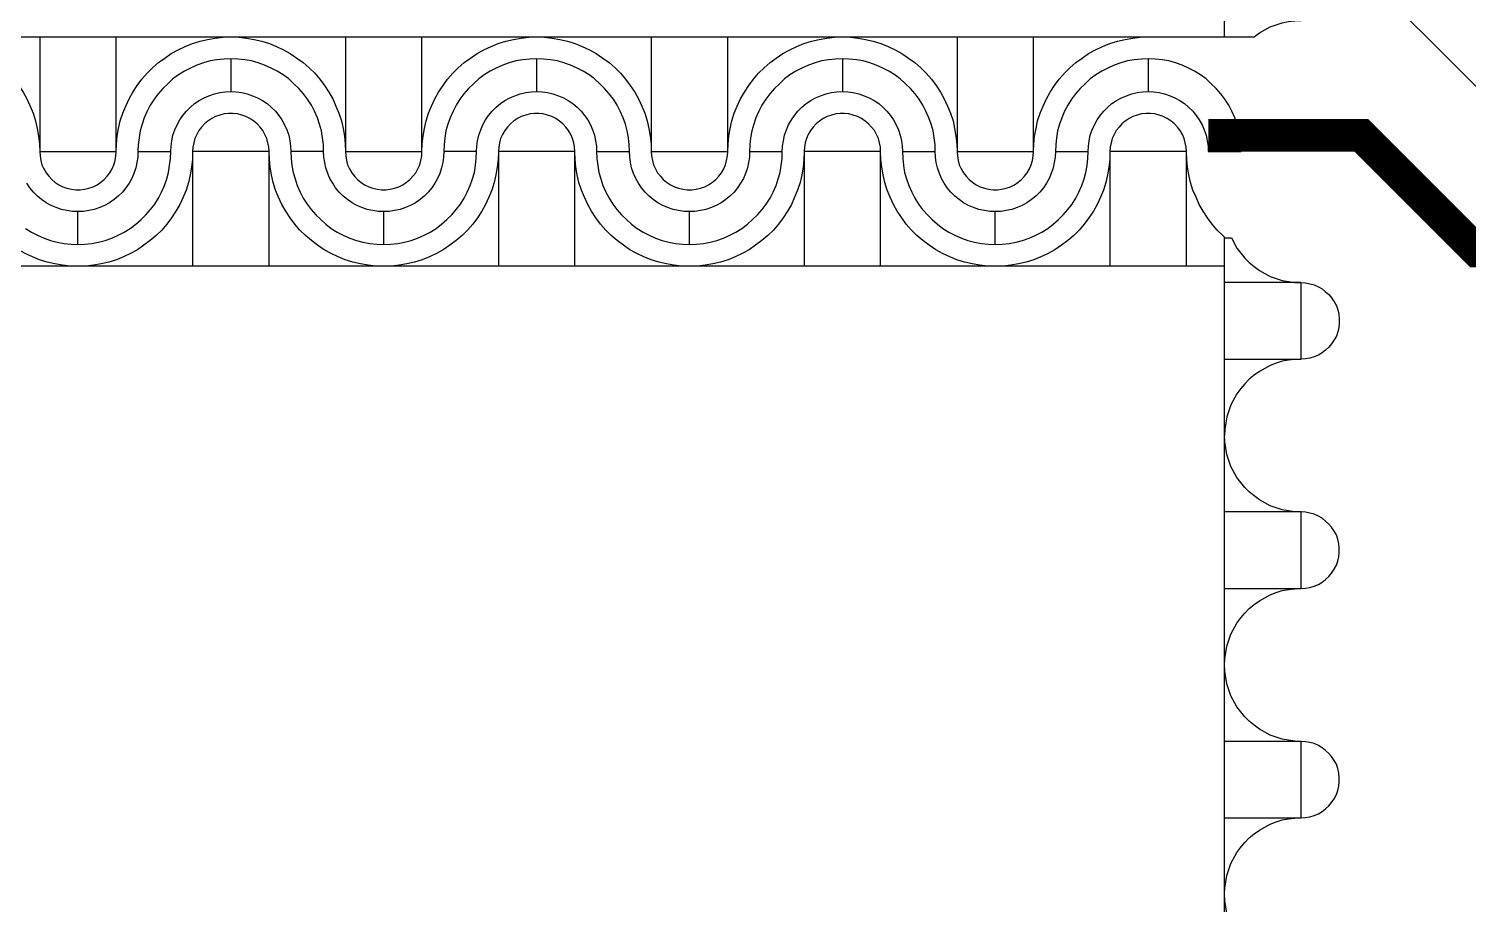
# Model space of a CAD drawing. Extents: x 190.8 to 267.1, y 124 to 174.8.
# Drawn here: x 232.27 to 233.588, y 151.991 to 152.793 of the extents above; entities that cross this region are included whole.
import ezdxf

# ---------------------------------------------------------------- set-up
doc = ezdxf.new("R2010")
doc.units = 0
doc.header["$MEASUREMENT"] = 0

msp = doc.modelspace()

# ---------------------------------------------------------------- linework, layer by layer
msp.add_line((231.2646, 152.7856), (233.3913, 152.7856))
for points in [[(235.6313, 154.8806), (233.6546, 154.8806), (233.5046, 154.7306), (233.5046, 152.8306), (233.6546, 152.6806), (235.6313, 152.6806)], [(233.3646, 152.7856), (233.3646, 154.8023)], [(233.3913, 152.7856), (233.3916, 152.7858), (233.3964, 152.7893), (233.4064, 152.7948), (233.4119, 152.7968), (233.4174, 152.7986), (233.4231, 152.7996), (233.4289, 152.8003), (233.4346, 152.8006)], [(232.1746, 152.7856), (232.1819, 152.7853), (232.1889, 152.7846), (232.1959, 152.7833), (232.2029, 152.7818), (232.2099, 152.7796), (232.2164, 152.7768), (232.2229, 152.7738), (232.2291, 152.7703), (232.2351, 152.7663), (232.2409, 152.7621), (232.2464, 152.7573), (232.2514, 152.7523), (232.2561, 152.7468), (232.2604, 152.7411), (232.2644, 152.7351), (232.2679, 152.7288), (232.2709, 152.7223), (232.2736, 152.7158), (232.2759, 152.7088), (232.2774, 152.7018), (232.2786, 152.6948), (232.2794, 152.6878), (232.2796, 152.6806)], [(232.2796, 152.7856), (232.2796, 152.6806), (232.3496, 152.6806), (232.3496, 152.7856)], [(232.3496, 152.6806), (232.3499, 152.6878), (232.3506, 152.6948), (232.3519, 152.7018), (232.3534, 152.7088), (232.3556, 152.7158), (232.3584, 152.7223), (232.3614, 152.7288), (232.3649, 152.7351), (232.3689, 152.7411), (232.3731, 152.7468), (232.3779, 152.7523), (232.3829, 152.7573), (232.3884, 152.7621), (232.3941, 152.7663), (232.4001, 152.7703), (232.4064, 152.7738), (232.4129, 152.7768), (232.4194, 152.7796), (232.4264, 152.7818), (232.4334, 152.7833), (232.4404, 152.7846), (232.4474, 152.7853), (232.4546, 152.7856)], [(232.4546, 152.7856), (232.4619, 152.7853), (232.4689, 152.7846), (232.4759, 152.7833), (232.4829, 152.7818), (232.4899, 152.7796), (232.4964, 152.7768), (232.5029, 152.7738), (232.5091, 152.7703), (232.5151, 152.7663), (232.5209, 152.7621), (232.5264, 152.7573), (232.5314, 152.7523), (232.5361, 152.7468), (232.5404, 152.7411), (232.5444, 152.7351), (232.5479, 152.7288), (232.5509, 152.7223), (232.5536, 152.7158), (232.5559, 152.7088), (232.5574, 152.7018), (232.5586, 152.6948), (232.5594, 152.6878), (232.5596, 152.6806)], [(232.5596, 152.7856), (232.5596, 152.6806), (232.6296, 152.6806), (232.6296, 152.7856)], [(232.6296, 152.6806), (232.6299, 152.6878), (232.6306, 152.6948), (232.6319, 152.7018), (232.6334, 152.7088), (232.6356, 152.7158), (232.6384, 152.7223), (232.6414, 152.7288), (232.6449, 152.7351), (232.6489, 152.7411), (232.6531, 152.7468), (232.6579, 152.7523), (232.6629, 152.7573), (232.6684, 152.7621), (232.6741, 152.7663), (232.6801, 152.7703), (232.6864, 152.7738), (232.6929, 152.7768), (232.6994, 152.7796), (232.7064, 152.7818), (232.7134, 152.7833), (232.7204, 152.7846), (232.7274, 152.7853), (232.7346, 152.7856)], [(232.7346, 152.7856), (232.7419, 152.7853), (232.7489, 152.7846), (232.7559, 152.7833), (232.7629, 152.7818), (232.7699, 152.7796), (232.7764, 152.7768), (232.7829, 152.7738), (232.7891, 152.7703), (232.7951, 152.7663), (232.8009, 152.7621), (232.8064, 152.7573), (232.8114, 152.7523), (232.8161, 152.7468), (232.8204, 152.7411), (232.8244, 152.7351), (232.8279, 152.7288), (232.8309, 152.7223), (232.8336, 152.7158), (232.8359, 152.7088), (232.8374, 152.7018), (232.8386, 152.6948), (232.8394, 152.6878), (232.8396, 152.6806)], [(232.8396, 152.7856), (232.8396, 152.6806), (232.9096, 152.6806), (232.9096, 152.7856)], [(232.9096, 152.6806), (232.9099, 152.6878), (232.9106, 152.6948), (232.9119, 152.7018), (232.9134, 152.7088), (232.9156, 152.7158), (232.9184, 152.7223), (232.9214, 152.7288), (232.9249, 152.7351), (232.9289, 152.7411), (232.9331, 152.7468), (232.9379, 152.7523), (232.9429, 152.7573), (232.9484, 152.7621), (232.9541, 152.7663), (232.9601, 152.7703), (232.9664, 152.7738), (232.9729, 152.7768), (232.9794, 152.7796), (232.9864, 152.7818), (232.9934, 152.7833), (233.0004, 152.7846), (233.0074, 152.7853), (233.0146, 152.7856)], [(233.0146, 152.7856), (233.0219, 152.7853), (233.0289, 152.7846), (233.0359, 152.7833), (233.0429, 152.7818), (233.0499, 152.7796), (233.0564, 152.7768), (233.0629, 152.7738), (233.0691, 152.7703), (233.0751, 152.7663), (233.0809, 152.7621), (233.0864, 152.7573), (233.0914, 152.7523), (233.0961, 152.7468), (233.1004, 152.7411), (233.1044, 152.7351), (233.1079, 152.7288), (233.1109, 152.7223), (233.1136, 152.7158), (233.1159, 152.7088), (233.1174, 152.7018), (233.1186, 152.6948), (233.1194, 152.6878), (233.1196, 152.6806)], [(233.1196, 152.7856), (233.1196, 152.6806), (233.1896, 152.6806), (233.1896, 152.7856)], [(233.1896, 152.6806), (233.1899, 152.6878), (233.1906, 152.6948), (233.1919, 152.7018), (233.1934, 152.7088), (233.1956, 152.7158), (233.1984, 152.7223), (233.2014, 152.7288), (233.2049, 152.7351), (233.2089, 152.7411), (233.2131, 152.7468), (233.2179, 152.7523), (233.2229, 152.7573), (233.2284, 152.7621), (233.2341, 152.7663), (233.2401, 152.7703), (233.2464, 152.7738), (233.2529, 152.7768), (233.2594, 152.7796), (233.2664, 152.7818), (233.2734, 152.7833), (233.2804, 152.7846), (233.2874, 152.7853), (233.2946, 152.7856)], [(232.4546, 152.7656), (232.4484, 152.7653), (232.4419, 152.7646), (232.4356, 152.7636), (232.4296, 152.7618), (232.4236, 152.7598), (232.4176, 152.7571), (232.4121, 152.7543), (232.4066, 152.7508), (232.4016, 152.7471), (232.3969, 152.7428), (232.3924, 152.7383), (232.3881, 152.7336), (232.3844, 152.7286), (232.3809, 152.7231), (232.3781, 152.7176), (232.3754, 152.7116), (232.3734, 152.7056), (232.3716, 152.6996), (232.3706, 152.6933), (232.3699, 152.6868), (232.3696, 152.6806), (232.3996, 152.6806), (232.3999, 152.6856), (232.4006, 152.6906), (232.4016, 152.6956), (232.4034, 152.7006), (232.4054, 152.7051), (232.4079, 152.7096), (232.4106, 152.7138), (232.4139, 152.7176), (232.4176, 152.7213), (232.4214, 152.7246), (232.4256, 152.7273), (232.4301, 152.7298), (232.4346, 152.7318), (232.4396, 152.7336), (232.4446, 152.7346), (232.4496, 152.7353), (232.4546, 152.7356)], [(232.5396, 152.6806), (232.5394, 152.6868), (232.5386, 152.6933), (232.5376, 152.6996), (232.5359, 152.7056), (232.5339, 152.7116), (232.5311, 152.7176), (232.5284, 152.7231), (232.5249, 152.7286), (232.5211, 152.7336), (232.5169, 152.7383), (232.5124, 152.7428), (232.5076, 152.7471), (232.5026, 152.7508), (232.4971, 152.7543), (232.4916, 152.7571), (232.4856, 152.7598), (232.4796, 152.7618), (232.4736, 152.7636), (232.4674, 152.7646), (232.4609, 152.7653), (232.4546, 152.7656), (232.4546, 152.7356), (232.4596, 152.7353), (232.4646, 152.7346), (232.4696, 152.7336), (232.4746, 152.7318), (232.4791, 152.7298), (232.4836, 152.7273), (232.4879, 152.7246), (232.4916, 152.7213), (232.4954, 152.7176), (232.4986, 152.7138), (232.5014, 152.7096), (232.5039, 152.7051), (232.5059, 152.7006), (232.5076, 152.6956), (232.5086, 152.6906), (232.5094, 152.6856), (232.5096, 152.6806)], [(232.7346, 152.7656), (232.7284, 152.7653), (232.7219, 152.7646), (232.7156, 152.7636), (232.7096, 152.7618), (232.7036, 152.7598), (232.6976, 152.7571), (232.6921, 152.7543), (232.6866, 152.7508), (232.6816, 152.7471), (232.6769, 152.7428), (232.6724, 152.7383), (232.6681, 152.7336), (232.6644, 152.7286), (232.6609, 152.7231), (232.6581, 152.7176), (232.6554, 152.7116), (232.6534, 152.7056), (232.6516, 152.6996), (232.6506, 152.6933), (232.6499, 152.6868), (232.6496, 152.6806)], [(233.0146, 152.7656), (233.0084, 152.7653), (233.0019, 152.7646), (232.9956, 152.7636), (232.9896, 152.7618), (232.9836, 152.7598), (232.9776, 152.7571), (232.9721, 152.7543), (232.9666, 152.7508), (232.9616, 152.7471), (232.9569, 152.7428), (232.9524, 152.7383), (232.9481, 152.7336), (232.9444, 152.7286), (232.9409, 152.7231), (232.9381, 152.7176), (232.9354, 152.7116), (232.9334, 152.7056), (232.9316, 152.6996), (232.9306, 152.6933), (232.9299, 152.6868), (232.9296, 152.6806), (232.9596, 152.6806), (232.9599, 152.6856), (232.9606, 152.6906), (232.9616, 152.6956), (232.9634, 152.7006), (232.9654, 152.7051), (232.9679, 152.7096), (232.9706, 152.7138), (232.9739, 152.7176), (232.9776, 152.7213), (232.9814, 152.7246), (232.9856, 152.7273), (232.9901, 152.7298), (232.9946, 152.7318), (232.9996, 152.7336), (233.0046, 152.7346), (233.0096, 152.7353), (233.0146, 152.7356)], [(233.2946, 152.7656), (233.2884, 152.7653), (233.2819, 152.7646), (233.2756, 152.7636), (233.2696, 152.7618), (233.2636, 152.7598), (233.2576, 152.7571), (233.2521, 152.7543), (233.2466, 152.7508), (233.2416, 152.7471), (233.2369, 152.7428), (233.2324, 152.7383), (233.2281, 152.7336), (233.2244, 152.7286), (233.2209, 152.7231), (233.2181, 152.7176), (233.2154, 152.7116), (233.2134, 152.7056), (233.2116, 152.6996), (233.2106, 152.6933), (233.2099, 152.6868), (233.2096, 152.6806), (233.2396, 152.6806), (233.2399, 152.6856), (233.2406, 152.6906), (233.2416, 152.6956), (233.2434, 152.7006), (233.2454, 152.7051), (233.2479, 152.7096), (233.2506, 152.7138), (233.2539, 152.7176), (233.2576, 152.7213), (233.2614, 152.7246), (233.2656, 152.7273), (233.2701, 152.7298), (233.2746, 152.7318), (233.2796, 152.7336), (233.2846, 152.7346), (233.2896, 152.7353), (233.2946, 152.7356)], [(232.6796, 152.6806), (232.6799, 152.6856), (232.6806, 152.6906), (232.6816, 152.6956), (232.6834, 152.7006), (232.6854, 152.7051), (232.6879, 152.7096), (232.6906, 152.7138), (232.6939, 152.7176), (232.6976, 152.7213), (232.7014, 152.7246), (232.7056, 152.7273), (232.7101, 152.7298), (232.7146, 152.7318), (232.7196, 152.7336), (232.7246, 152.7346), (232.7296, 152.7353), (232.7346, 152.7356)], [(232.4896, 152.6806), (232.4894, 152.6846), (232.4886, 152.6886), (232.4876, 152.6926), (232.4859, 152.6963), (232.4839, 152.6998), (232.4814, 152.7031), (232.4786, 152.7061), (232.4756, 152.7086), (232.4721, 152.7108), (232.4684, 152.7128), (232.4646, 152.7141), (232.4606, 152.7151), (232.4566, 152.7156), (232.4526, 152.7156), (232.4486, 152.7151), (232.4446, 152.7141), (232.4406, 152.7128), (232.4371, 152.7108), (232.4336, 152.7086), (232.4306, 152.7061), (232.4279, 152.7031), (232.4254, 152.6998), (232.4234, 152.6963), (232.4216, 152.6926), (232.4206, 152.6886), (232.4199, 152.6846), (232.4196, 152.6806)], [(232.7696, 152.6806), (232.7694, 152.6846), (232.7686, 152.6886), (232.7676, 152.6926), (232.7659, 152.6963), (232.7639, 152.6998), (232.7614, 152.7031), (232.7586, 152.7061), (232.7556, 152.7086), (232.7521, 152.7108), (232.7484, 152.7128), (232.7446, 152.7141), (232.7406, 152.7151), (232.7366, 152.7156), (232.7326, 152.7156), (232.7286, 152.7151), (232.7246, 152.7141), (232.7206, 152.7128), (232.7171, 152.7108), (232.7136, 152.7086), (232.7106, 152.7061), (232.7079, 152.7031), (232.7054, 152.6998), (232.7034, 152.6963), (232.7016, 152.6926), (232.7006, 152.6886), (232.6999, 152.6846), (232.6996, 152.6806)], [(233.0496, 152.6806), (233.0494, 152.6846), (233.0486, 152.6886), (233.0476, 152.6926), (233.0459, 152.6963), (233.0439, 152.6998), (233.0414, 152.7031), (233.0386, 152.7061), (233.0356, 152.7086), (233.0321, 152.7108), (233.0284, 152.7128), (233.0246, 152.7141), (233.0206, 152.7151), (233.0166, 152.7156), (233.0126, 152.7156), (233.0086, 152.7151), (233.0046, 152.7141), (233.0006, 152.7128), (232.9971, 152.7108), (232.9936, 152.7086), (232.9906, 152.7061), (232.9879, 152.7031), (232.9854, 152.6998), (232.9834, 152.6963), (232.9816, 152.6926), (232.9806, 152.6886), (232.9799, 152.6846), (232.9796, 152.6806)], [(233.3296, 152.6806), (233.3294, 152.6846), (233.3286, 152.6886), (233.3276, 152.6926), (233.3259, 152.6963), (233.3239, 152.6998), (233.3214, 152.7031), (233.3186, 152.7061), (233.3156, 152.7086), (233.3121, 152.7108), (233.3084, 152.7128), (233.3046, 152.7141), (233.3006, 152.7151), (233.2966, 152.7156), (233.2926, 152.7156), (233.2886, 152.7151), (233.2846, 152.7141), (233.2806, 152.7128), (233.2771, 152.7108), (233.2736, 152.7086), (233.2706, 152.7061), (233.2679, 152.7031), (233.2654, 152.6998), (233.2634, 152.6963), (233.2616, 152.6926), (233.2606, 152.6886), (233.2599, 152.6846), (233.2596, 152.6806)], [(232.3146, 152.5756), (232.3074, 152.5758), (232.3004, 152.5766), (232.2934, 152.5778), (232.2864, 152.5793), (232.2794, 152.5816), (232.2729, 152.5843), (232.2664, 152.5873), (232.2601, 152.5908), (232.2541, 152.5948), (232.2484, 152.5991), (232.2429, 152.6038), (232.2379, 152.6088), (232.2331, 152.6143), (232.2289, 152.6201), (232.2249, 152.6261), (232.2214, 152.6323), (232.2184, 152.6388), (232.2156, 152.6453), (232.2134, 152.6523), (232.2119, 152.6593), (232.2106, 152.6663), (232.2099, 152.6733), (232.2096, 152.6806)], [(232.2796, 152.6806), (232.2799, 152.6766), (232.2806, 152.6726), (232.2816, 152.6686), (232.2834, 152.6648), (232.2854, 152.6613), (232.2879, 152.6581), (232.2906, 152.6551), (232.2936, 152.6526), (232.2971, 152.6503), (232.3009, 152.6483), (232.3046, 152.6471), (232.3086, 152.6461), (232.3126, 152.6456), (232.3166, 152.6456), (232.3206, 152.6461), (232.3246, 152.6471), (232.3286, 152.6483), (232.3321, 152.6503), (232.3356, 152.6526), (232.3386, 152.6551), (232.3414, 152.6581), (232.3439, 152.6613), (232.3459, 152.6648), (232.3476, 152.6686), (232.3486, 152.6726), (232.3494, 152.6766), (232.3496, 152.6806)], [(232.3696, 152.6806), (232.3694, 152.6756), (232.3686, 152.6706), (232.3676, 152.6656), (232.3659, 152.6606), (232.3639, 152.6561), (232.3614, 152.6516), (232.3586, 152.6473), (232.3554, 152.6436), (232.3516, 152.6398), (232.3479, 152.6366), (232.3436, 152.6338), (232.3391, 152.6313), (232.3346, 152.6293), (232.3296, 152.6276), (232.3246, 152.6266), (232.3196, 152.6258), (232.3146, 152.6256)], [(232.4196, 152.6806), (232.4194, 152.6733), (232.4186, 152.6663), (232.4174, 152.6593), (232.4159, 152.6523), (232.4136, 152.6453), (232.4109, 152.6388), (232.4079, 152.6323), (232.4044, 152.6261), (232.4004, 152.6201), (232.3961, 152.6143), (232.3914, 152.6088), (232.3864, 152.6038), (232.3809, 152.5991), (232.3751, 152.5948), (232.3691, 152.5908), (232.3629, 152.5873), (232.3564, 152.5843), (232.3499, 152.5816), (232.3429, 152.5793), (232.3359, 152.5778), (232.3289, 152.5766), (232.3219, 152.5758), (232.3146, 152.5756)], [(232.3146, 152.5956), (232.3209, 152.5958), (232.3274, 152.5966), (232.3336, 152.5976), (232.3396, 152.5993), (232.3456, 152.6013), (232.3516, 152.6041), (232.3571, 152.6068), (232.3626, 152.6103), (232.3676, 152.6141), (232.3724, 152.6183), (232.3769, 152.6228), (232.3811, 152.6276), (232.3849, 152.6326), (232.3884, 152.6381), (232.3911, 152.6436), (232.3939, 152.6496), (232.3959, 152.6556), (232.3976, 152.6616), (232.3986, 152.6678), (232.3994, 152.6743), (232.3996, 152.6806)], [(232.4896, 152.5756), (232.4896, 152.6806), (232.4196, 152.6806), (232.4196, 152.5756)], [(232.5946, 152.5756), (232.5874, 152.5758), (232.5804, 152.5766), (232.5734, 152.5778), (232.5664, 152.5793), (232.5594, 152.5816), (232.5529, 152.5843), (232.5464, 152.5873), (232.5401, 152.5908), (232.5341, 152.5948), (232.5284, 152.5991), (232.5229, 152.6038), (232.5179, 152.6088), (232.5131, 152.6143), (232.5089, 152.6201), (232.5049, 152.6261), (232.5014, 152.6323), (232.4984, 152.6388), (232.4956, 152.6453), (232.4934, 152.6523), (232.4919, 152.6593), (232.4906, 152.6663), (232.4899, 152.6733), (232.4896, 152.6806)], [(232.5596, 152.6806), (232.5599, 152.6766), (232.5606, 152.6726), (232.5616, 152.6686), (232.5634, 152.6648), (232.5654, 152.6613), (232.5679, 152.6581), (232.5706, 152.6551), (232.5736, 152.6526), (232.5771, 152.6503), (232.5809, 152.6483), (232.5846, 152.6471), (232.5886, 152.6461), (232.5926, 152.6456), (232.5966, 152.6456), (232.6006, 152.6461), (232.6046, 152.6471), (232.6086, 152.6483), (232.6121, 152.6503), (232.6156, 152.6526), (232.6186, 152.6551), (232.6214, 152.6581), (232.6239, 152.6613), (232.6259, 152.6648), (232.6276, 152.6686), (232.6286, 152.6726), (232.6294, 152.6766), (232.6296, 152.6806)], [(232.5946, 152.5956), (232.6009, 152.5958), (232.6074, 152.5966), (232.6136, 152.5976), (232.6196, 152.5993), (232.6256, 152.6013), (232.6316, 152.6041), (232.6371, 152.6068), (232.6426, 152.6103), (232.6476, 152.6141), (232.6524, 152.6183), (232.6569, 152.6228), (232.6611, 152.6276), (232.6649, 152.6326), (232.6684, 152.6381), (232.6711, 152.6436), (232.6739, 152.6496), (232.6759, 152.6556), (232.6776, 152.6616), (232.6786, 152.6678), (232.6794, 152.6743), (232.6796, 152.6806), (232.6496, 152.6806), (232.6494, 152.6756), (232.6486, 152.6706), (232.6476, 152.6656), (232.6459, 152.6606), (232.6439, 152.6561), (232.6414, 152.6516), (232.6386, 152.6473), (232.6354, 152.6436), (232.6316, 152.6398), (232.6279, 152.6366), (232.6236, 152.6338), (232.6191, 152.6313), (232.6146, 152.6293), (232.6096, 152.6276), (232.6046, 152.6266), (232.5996, 152.6258), (232.5946, 152.6256)], [(232.6996, 152.6806), (232.6994, 152.6733), (232.6986, 152.6663), (232.6974, 152.6593), (232.6959, 152.6523), (232.6936, 152.6453), (232.6909, 152.6388), (232.6879, 152.6323), (232.6844, 152.6261), (232.6804, 152.6201), (232.6761, 152.6143), (232.6714, 152.6088), (232.6664, 152.6038), (232.6609, 152.5991), (232.6551, 152.5948), (232.6491, 152.5908), (232.6429, 152.5873), (232.6364, 152.5843), (232.6299, 152.5816), (232.6229, 152.5793), (232.6159, 152.5778), (232.6089, 152.5766), (232.6019, 152.5758), (232.5946, 152.5756)], [(232.7696, 152.5756), (232.7696, 152.6806), (232.6996, 152.6806), (232.6996, 152.5756)], [(232.8746, 152.5756), (232.8674, 152.5758), (232.8604, 152.5766), (232.8534, 152.5778), (232.8464, 152.5793), (232.8394, 152.5816), (232.8329, 152.5843), (232.8264, 152.5873), (232.8201, 152.5908), (232.8141, 152.5948), (232.8084, 152.5991), (232.8029, 152.6038), (232.7979, 152.6088), (232.7931, 152.6143), (232.7889, 152.6201), (232.7849, 152.6261), (232.7814, 152.6323), (232.7784, 152.6388), (232.7756, 152.6453), (232.7734, 152.6523), (232.7719, 152.6593), (232.7706, 152.6663), (232.7699, 152.6733), (232.7696, 152.6806)], [(232.7896, 152.6806), (232.7899, 152.6743), (232.7906, 152.6678), (232.7916, 152.6616), (232.7934, 152.6556), (232.7954, 152.6496), (232.7981, 152.6436), (232.8009, 152.6381), (232.8044, 152.6326), (232.8081, 152.6276), (232.8124, 152.6228), (232.8169, 152.6183), (232.8216, 152.6141), (232.8266, 152.6103), (232.8321, 152.6068), (232.8376, 152.6041), (232.8436, 152.6013), (232.8496, 152.5993), (232.8556, 152.5976), (232.8619, 152.5966), (232.8684, 152.5958), (232.8746, 152.5956), (232.8746, 152.6256), (232.8696, 152.6258), (232.8646, 152.6266), (232.8596, 152.6276), (232.8546, 152.6293), (232.8501, 152.6313), (232.8456, 152.6338), (232.8414, 152.6366), (232.8376, 152.6398), (232.8339, 152.6436), (232.8306, 152.6473), (232.8279, 152.6516), (232.8254, 152.6561), (232.8234, 152.6606), (232.8216, 152.6656), (232.8206, 152.6706), (232.8199, 152.6756), (232.8196, 152.6806)], [(232.8396, 152.6806), (232.8399, 152.6766), (232.8406, 152.6726), (232.8416, 152.6686), (232.8434, 152.6648), (232.8454, 152.6613), (232.8479, 152.6581), (232.8506, 152.6551), (232.8536, 152.6526), (232.8571, 152.6503), (232.8609, 152.6483), (232.8646, 152.6471), (232.8686, 152.6461), (232.8726, 152.6456), (232.8766, 152.6456), (232.8806, 152.6461), (232.8846, 152.6471), (232.8886, 152.6483), (232.8921, 152.6503), (232.8956, 152.6526), (232.8986, 152.6551), (232.9014, 152.6581), (232.9039, 152.6613), (232.9059, 152.6648), (232.9076, 152.6686), (232.9086, 152.6726), (232.9094, 152.6766), (232.9096, 152.6806)], [(232.9296, 152.6806), (232.9294, 152.6756), (232.9286, 152.6706), (232.9276, 152.6656), (232.9259, 152.6606), (232.9239, 152.6561), (232.9214, 152.6516), (232.9186, 152.6473), (232.9154, 152.6436), (232.9116, 152.6398), (232.9079, 152.6366), (232.9036, 152.6338), (232.8991, 152.6313), (232.8946, 152.6293), (232.8896, 152.6276), (232.8846, 152.6266), (232.8796, 152.6258), (232.8746, 152.6256)], [(232.9796, 152.6806), (232.9794, 152.6733), (232.9786, 152.6663), (232.9774, 152.6593), (232.9759, 152.6523), (232.9736, 152.6453), (232.9709, 152.6388), (232.9679, 152.6323), (232.9644, 152.6261), (232.9604, 152.6201), (232.9561, 152.6143), (232.9514, 152.6088), (232.9464, 152.6038), (232.9409, 152.5991), (232.9351, 152.5948), (232.9291, 152.5908), (232.9229, 152.5873), (232.9164, 152.5843), (232.9099, 152.5816), (232.9029, 152.5793), (232.8959, 152.5778), (232.8889, 152.5766), (232.8819, 152.5758), (232.8746, 152.5756)], [(232.8746, 152.5956), (232.8809, 152.5958), (232.8874, 152.5966), (232.8936, 152.5976), (232.8996, 152.5993), (232.9056, 152.6013), (232.9116, 152.6041), (232.9171, 152.6068), (232.9226, 152.6103), (232.9276, 152.6141), (232.9324, 152.6183), (232.9369, 152.6228), (232.9411, 152.6276), (232.9449, 152.6326), (232.9484, 152.6381), (232.9511, 152.6436), (232.9539, 152.6496), (232.9559, 152.6556), (232.9576, 152.6616), (232.9586, 152.6678), (232.9594, 152.6743), (232.9596, 152.6806)], [(233.0496, 152.5756), (233.0496, 152.6806), (232.9796, 152.6806), (232.9796, 152.5756)], [(233.1546, 152.5756), (233.1474, 152.5758), (233.1404, 152.5766), (233.1334, 152.5778), (233.1264, 152.5793), (233.1194, 152.5816), (233.1129, 152.5843), (233.1064, 152.5873), (233.1001, 152.5908), (233.0941, 152.5948), (233.0884, 152.5991), (233.0829, 152.6038), (233.0779, 152.6088), (233.0731, 152.6143), (233.0689, 152.6201), (233.0649, 152.6261), (233.0614, 152.6323), (233.0584, 152.6388), (233.0556, 152.6453), (233.0534, 152.6523), (233.0519, 152.6593), (233.0506, 152.6663), (233.0499, 152.6733), (233.0496, 152.6806)], [(233.0696, 152.6806), (233.0699, 152.6743), (233.0706, 152.6678), (233.0716, 152.6616), (233.0734, 152.6556), (233.0754, 152.6496), (233.0781, 152.6436), (233.0809, 152.6381), (233.0844, 152.6326), (233.0881, 152.6276), (233.0924, 152.6228), (233.0969, 152.6183), (233.1016, 152.6141), (233.1066, 152.6103), (233.1121, 152.6068), (233.1176, 152.6041), (233.1236, 152.6013), (233.1296, 152.5993), (233.1356, 152.5976), (233.1419, 152.5966), (233.1484, 152.5958), (233.1546, 152.5956), (233.1546, 152.6256), (233.1496, 152.6258), (233.1446, 152.6266), (233.1396, 152.6276), (233.1346, 152.6293), (233.1301, 152.6313), (233.1256, 152.6338), (233.1214, 152.6366), (233.1176, 152.6398), (233.1139, 152.6436), (233.1106, 152.6473), (233.1079, 152.6516), (233.1054, 152.6561), (233.1034, 152.6606), (233.1016, 152.6656), (233.1006, 152.6706), (233.0999, 152.6756), (233.0996, 152.6806)], [(233.1196, 152.6806), (233.1199, 152.6766), (233.1206, 152.6726), (233.1216, 152.6686), (233.1234, 152.6648), (233.1254, 152.6613), (233.1279, 152.6581), (233.1306, 152.6551), (233.1336, 152.6526), (233.1371, 152.6503), (233.1409, 152.6483), (233.1446, 152.6471), (233.1486, 152.6461), (233.1526, 152.6456), (233.1566, 152.6456), (233.1606, 152.6461), (233.1646, 152.6471), (233.1686, 152.6483), (233.1721, 152.6503), (233.1756, 152.6526), (233.1786, 152.6551), (233.1814, 152.6581), (233.1839, 152.6613), (233.1859, 152.6648), (233.1876, 152.6686), (233.1886, 152.6726), (233.1894, 152.6766), (233.1896, 152.6806)], [(233.2096, 152.6806), (233.2094, 152.6756), (233.2086, 152.6706), (233.2076, 152.6656), (233.2059, 152.6606), (233.2039, 152.6561), (233.2014, 152.6516), (233.1986, 152.6473), (233.1954, 152.6436), (233.1916, 152.6398), (233.1879, 152.6366), (233.1836, 152.6338), (233.1791, 152.6313), (233.1746, 152.6293), (233.1696, 152.6276), (233.1646, 152.6266), (233.1596, 152.6258), (233.1546, 152.6256)], [(233.2596, 152.6806), (233.2594, 152.6733), (233.2586, 152.6663), (233.2574, 152.6593), (233.2559, 152.6523), (233.2536, 152.6453), (233.2509, 152.6388), (233.2479, 152.6323), (233.2444, 152.6261), (233.2404, 152.6201), (233.2361, 152.6143), (233.2314, 152.6088), (233.2264, 152.6038), (233.2209, 152.5991), (233.2151, 152.5948), (233.2091, 152.5908), (233.2029, 152.5873), (233.1964, 152.5843), (233.1899, 152.5816), (233.1829, 152.5793), (233.1759, 152.5778), (233.1689, 152.5766), (233.1619, 152.5758), (233.1546, 152.5756)], [(233.1546, 152.5956), (233.1609, 152.5958), (233.1674, 152.5966), (233.1736, 152.5976), (233.1796, 152.5993), (233.1856, 152.6013), (233.1916, 152.6041), (233.1971, 152.6068), (233.2026, 152.6103), (233.2076, 152.6141), (233.2124, 152.6183), (233.2169, 152.6228), (233.2211, 152.6276), (233.2249, 152.6326), (233.2284, 152.6381), (233.2311, 152.6436), (233.2339, 152.6496), (233.2359, 152.6556), (233.2376, 152.6616), (233.2386, 152.6678), (233.2394, 152.6743), (233.2396, 152.6806)], [(233.3296, 152.5756), (233.3296, 152.6806), (233.2596, 152.6806), (233.2596, 152.5756)], [(233.3646, 152.6023), (233.3629, 152.6038), (233.3579, 152.6088), (233.3531, 152.6143), (233.3489, 152.6201), (233.3449, 152.6261), (233.3414, 152.6323), (233.3384, 152.6388), (233.3356, 152.6453), (233.3334, 152.6523), (233.3319, 152.6593), (233.3306, 152.6663), (233.3299, 152.6733), (233.3296, 152.6806)], [(232.2666, 152.6103), (232.2721, 152.6068), (232.2776, 152.6041), (232.2836, 152.6013), (232.2896, 152.5993), (232.2956, 152.5976), (232.3019, 152.5966), (232.3084, 152.5958), (232.3146, 152.5956), (232.3146, 152.6256), (232.3096, 152.6258), (232.3046, 152.6266), (232.2996, 152.6276), (232.2946, 152.6293), (232.2901, 152.6313), (232.2856, 152.6338), (232.2814, 152.6366), (232.2776, 152.6398), (232.2739, 152.6436), (232.2706, 152.6473), (232.2679, 152.6516)], [(231.2646, 150.5506), (233.3646, 150.5506), (233.3646, 152.6023)], [(233.3646, 152.6016), (233.3708, 152.6016), (233.3759, 152.5923), (233.3794, 152.5876), (233.3831, 152.5831), (233.3871, 152.5791), (233.3916, 152.5753), (233.3964, 152.5718), (233.4064, 152.5663), (233.4119, 152.5643), (233.4174, 152.5626), (233.4231, 152.5616), (233.4289, 152.5608), (233.4346, 152.5606)], [(233.3646, 152.5756), (231.2646, 152.5756)], [(233.3646, 152.4906), (233.4346, 152.4906), (233.4346, 152.5606), (233.3646, 152.5606)], [(233.4346, 152.5606), (233.4386, 152.5603), (233.4426, 152.5596), (233.4466, 152.5586), (233.4504, 152.5568), (233.4539, 152.5548), (233.4571, 152.5523), (233.4601, 152.5496), (233.4626, 152.5466), (233.4649, 152.5431), (233.4669, 152.5393), (233.4681, 152.5356), (233.4691, 152.5316), (233.4696, 152.5276), (233.4696, 152.5236), (233.4691, 152.5196), (233.4681, 152.5156), (233.4669, 152.5116), (233.4649, 152.5081), (233.4626, 152.5046), (233.4601, 152.5016), (233.4571, 152.4988), (233.4539, 152.4963), (233.4504, 152.4943), (233.4466, 152.4926), (233.4426, 152.4916), (233.4386, 152.4908), (233.4346, 152.4906)], [(233.4346, 152.4906), (233.4289, 152.4903), (233.4231, 152.4896), (233.4174, 152.4886), (233.4119, 152.4868), (233.4064, 152.4848), (233.3964, 152.4793), (233.3916, 152.4758), (233.3871, 152.4721), (233.3831, 152.4681), (233.3794, 152.4636), (233.3759, 152.4588), (233.3704, 152.4488), (233.3684, 152.4433), (233.3666, 152.4378), (233.3656, 152.4321), (233.3649, 152.4263), (233.3646, 152.4206)], [(233.4346, 152.3506), (233.4289, 152.3508), (233.4231, 152.3516), (233.4174, 152.3526), (233.4119, 152.3543), (233.4064, 152.3563), (233.3964, 152.3618), (233.3916, 152.3653), (233.3871, 152.3691), (233.3831, 152.3731), (233.3794, 152.3776), (233.3759, 152.3823), (233.3704, 152.3923), (233.3684, 152.3978), (233.3666, 152.4033), (233.3656, 152.4091), (233.3649, 152.4148), (233.3646, 152.4206)], [(233.3646, 152.2806), (233.4346, 152.2806), (233.4346, 152.3506), (233.3646, 152.3506)], [(233.4346, 152.2806), (233.4386, 152.2808), (233.4426, 152.2816), (233.4466, 152.2826), (233.4504, 152.2843), (233.4539, 152.2863), (233.4571, 152.2888), (233.4601, 152.2916), (233.4626, 152.2946), (233.4649, 152.2981), (233.4669, 152.3018), (233.4681, 152.3056), (233.4691, 152.3096), (233.4696, 152.3136), (233.4696, 152.3176), (233.4691, 152.3216), (233.4681, 152.3256), (233.4669, 152.3296), (233.4649, 152.3331), (233.4626, 152.3366), (233.4601, 152.3396), (233.4571, 152.3423), (233.4539, 152.3448), (233.4504, 152.3468), (233.4466, 152.3486), (233.4426, 152.3496), (233.4386, 152.3503), (233.4346, 152.3506)], [(233.3646, 152.2106), (233.3649, 152.2163), (233.3656, 152.2221), (233.3666, 152.2278), (233.3684, 152.2333), (233.3704, 152.2388), (233.3759, 152.2488), (233.3794, 152.2536), (233.3831, 152.2581), (233.3871, 152.2621), (233.3916, 152.2658), (233.3964, 152.2693), (233.4064, 152.2748), (233.4119, 152.2768), (233.4174, 152.2786), (233.4231, 152.2796), (233.4289, 152.2803), (233.4346, 152.2806)], [(233.4346, 152.1406), (233.4289, 152.1408), (233.4231, 152.1416), (233.4174, 152.1426), (233.4119, 152.1443), (233.4064, 152.1463), (233.3964, 152.1518), (233.3916, 152.1553), (233.3871, 152.1591), (233.3831, 152.1631), (233.3794, 152.1676), (233.3759, 152.1723), (233.3704, 152.1823), (233.3684, 152.1878), (233.3666, 152.1933), (233.3656, 152.1991), (233.3649, 152.2048), (233.3646, 152.2106)], [(233.3646, 152.0706), (233.4346, 152.0706), (233.4346, 152.1406), (233.3646, 152.1406)], [(233.4346, 152.0706), (233.4386, 152.0708), (233.4426, 152.0716), (233.4466, 152.0726), (233.4504, 152.0743), (233.4539, 152.0763), (233.4571, 152.0788), (233.4601, 152.0816), (233.4626, 152.0846), (233.4649, 152.0881), (233.4669, 152.0918), (233.4681, 152.0956), (233.4691, 152.0996), (233.4696, 152.1036), (233.4696, 152.1076), (233.4691, 152.1116), (233.4681, 152.1156), (233.4669, 152.1196), (233.4649, 152.1231), (233.4626, 152.1266), (233.4601, 152.1296), (233.4571, 152.1323), (233.4539, 152.1348), (233.4504, 152.1368), (233.4466, 152.1386), (233.4426, 152.1396), (233.4386, 152.1403), (233.4346, 152.1406)], [(233.3646, 152.0006), (233.3649, 152.0063), (233.3656, 152.0121), (233.3666, 152.0178), (233.3684, 152.0233), (233.3704, 152.0288), (233.3759, 152.0388), (233.3794, 152.0436), (233.3831, 152.0481), (233.3871, 152.0521), (233.3916, 152.0558), (233.3964, 152.0593), (233.4064, 152.0648), (233.4119, 152.0668), (233.4174, 152.0686), (233.4231, 152.0696), (233.4289, 152.0703), (233.4346, 152.0706)], [(233.4346, 151.9306), (233.4289, 151.9308), (233.4231, 151.9316), (233.4174, 151.9326), (233.4119, 151.9343), (233.4064, 151.9363), (233.3964, 151.9418), (233.3916, 151.9453), (233.3871, 151.9491), (233.3831, 151.9531), (233.3794, 151.9576), (233.3759, 151.9623), (233.3704, 151.9723), (233.3684, 151.9778), (233.3666, 151.9833), (233.3656, 151.9891), (233.3649, 151.9948), (233.3646, 152.0006)]]:
    msp.add_lwpolyline(points)
for points in [[(232.8196, 152.6806), (232.8194, 152.6868), (232.8186, 152.6933), (232.8176, 152.6996), (232.8159, 152.7056), (232.8139, 152.7116), (232.8111, 152.7176), (232.8084, 152.7231), (232.8049, 152.7286), (232.8011, 152.7336), (232.7969, 152.7383), (232.7924, 152.7428), (232.7876, 152.7471), (232.7826, 152.7508), (232.7771, 152.7543), (232.7716, 152.7571), (232.7656, 152.7598), (232.7596, 152.7618), (232.7536, 152.7636), (232.7474, 152.7646), (232.7409, 152.7653), (232.7346, 152.7656), (232.7346, 152.7356), (232.7396, 152.7353), (232.7446, 152.7346), (232.7496, 152.7336), (232.7546, 152.7318), (232.7591, 152.7298), (232.7636, 152.7273), (232.7679, 152.7246), (232.7716, 152.7213), (232.7754, 152.7176), (232.7786, 152.7138), (232.7814, 152.7096), (232.7839, 152.7051), (232.7859, 152.7006), (232.7876, 152.6956), (232.7886, 152.6906), (232.7894, 152.6856), (232.7896, 152.6806)], [(233.0996, 152.6806), (233.0994, 152.6868), (233.0986, 152.6933), (233.0976, 152.6996), (233.0959, 152.7056), (233.0939, 152.7116), (233.0911, 152.7176), (233.0884, 152.7231), (233.0849, 152.7286), (233.0811, 152.7336), (233.0769, 152.7383), (233.0724, 152.7428), (233.0676, 152.7471), (233.0626, 152.7508), (233.0571, 152.7543), (233.0516, 152.7571), (233.0456, 152.7598), (233.0396, 152.7618), (233.0336, 152.7636), (233.0274, 152.7646), (233.0209, 152.7653), (233.0146, 152.7656), (233.0146, 152.7356), (233.0196, 152.7353), (233.0246, 152.7346), (233.0296, 152.7336), (233.0346, 152.7318), (233.0391, 152.7298), (233.0436, 152.7273), (233.0479, 152.7246), (233.0516, 152.7213), (233.0554, 152.7176), (233.0586, 152.7138), (233.0614, 152.7096), (233.0639, 152.7051), (233.0659, 152.7006), (233.0676, 152.6956), (233.0686, 152.6906), (233.0694, 152.6856), (233.0696, 152.6806)], [(233.3796, 152.6806), (233.3794, 152.6868), (233.3786, 152.6933), (233.3776, 152.6996), (233.3759, 152.7056), (233.3739, 152.7116), (233.3711, 152.7176), (233.3684, 152.7231), (233.3649, 152.7286), (233.3611, 152.7336), (233.3569, 152.7383), (233.3524, 152.7428), (233.3476, 152.7471), (233.3426, 152.7508), (233.3371, 152.7543), (233.3316, 152.7571), (233.3256, 152.7598), (233.3196, 152.7618), (233.3136, 152.7636), (233.3074, 152.7646), (233.3009, 152.7653), (233.2946, 152.7656), (233.2946, 152.7356), (233.2996, 152.7353), (233.3046, 152.7346), (233.3096, 152.7336), (233.3146, 152.7318), (233.3191, 152.7298), (233.3236, 152.7273), (233.3279, 152.7246), (233.3316, 152.7213), (233.3354, 152.7176), (233.3386, 152.7138), (233.3414, 152.7096), (233.3439, 152.7051), (233.3459, 152.7006), (233.3476, 152.6956), (233.3486, 152.6906), (233.3494, 152.6856), (233.3496, 152.6806)], [(232.5096, 152.6806), (232.5099, 152.6743), (232.5106, 152.6678), (232.5116, 152.6616), (232.5134, 152.6556), (232.5154, 152.6496), (232.5181, 152.6436), (232.5209, 152.6381), (232.5244, 152.6326), (232.5281, 152.6276), (232.5324, 152.6228), (232.5369, 152.6183), (232.5416, 152.6141), (232.5466, 152.6103), (232.5521, 152.6068), (232.5576, 152.6041), (232.5636, 152.6013), (232.5696, 152.5993), (232.5756, 152.5976), (232.5819, 152.5966), (232.5884, 152.5958), (232.5946, 152.5956), (232.5946, 152.6256), (232.5896, 152.6258), (232.5846, 152.6266), (232.5796, 152.6276), (232.5746, 152.6293), (232.5701, 152.6313), (232.5656, 152.6338), (232.5614, 152.6366), (232.5576, 152.6398), (232.5539, 152.6436), (232.5506, 152.6473), (232.5479, 152.6516), (232.5454, 152.6561), (232.5434, 152.6606), (232.5416, 152.6656), (232.5406, 152.6706), (232.5399, 152.6756), (232.5396, 152.6806)]]:
    msp.add_lwpolyline(points, close=True)
at = {"const_width": 0.03}
msp.add_lwpolyline([(233.6956, 152.5896), (233.5956, 152.5896), (233.4896, 152.6956), (233.3496, 152.6956)], dxfattribs=at)

doc.saveas('drawing.dxf')
